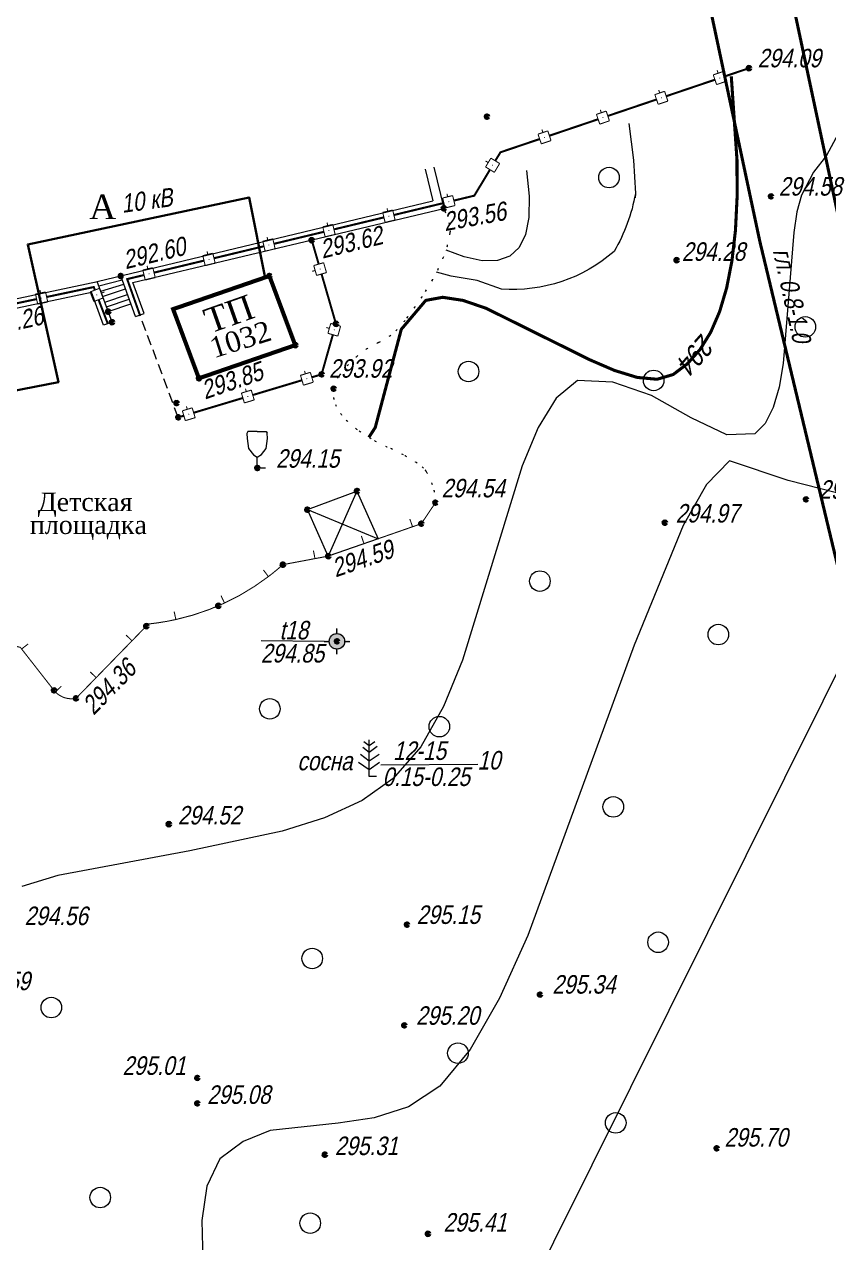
# Model space of a CAD drawing. Header units: metres. Extents: x 5191936 to 10384803, y 4968698 to 9938221.
# Drawn here: x 5192459.1 to 5192498.2, y 4968908.4 to 4968967.7 of the extents above; entities that cross this region are included whole.
import ezdxf

# ---------------------------------------------------------------- set-up
doc = ezdxf.new("R2010")
doc.units = ezdxf.units.M
doc.linetypes.add('71100000a', pattern=[1, 0, -1])
doc.linetypes.add('DASHED', pattern=[0.75, 0.5, -0.25])
doc.layers.get('0').update_dxf_attribs({"lineweight": 18})
for name, color, linetype, lineweight in [('31252100', 7, 'Continuous', 18), ('71100000', 7, 'Continuous', 18), ('71133200', 7, 'Continuous', 18), ('71133600', 7, 'Continuous', 18), ('82212100', 7, 'Continuous', 18), ('82311000', 7, 'Continuous', 18), ('Commun', 7, 'Continuous', 18), ('CONTOURS-LABEL', 7, 'Continuous', 18), ('ELE_SKLAD', 7, 'Continuous', 18), ('GEO_POINTS', 7, 'Continuous', 18), ('Otm', 7, 'Continuous', 18), ('R_Поверхность5_CNT-MAJ', 7, 'Continuous', 18), ('R_Поверхность5_CNT-MIN', 7, 'Continuous', 18), ('Sit', 7, 'Continuous', 18), ('Text', 7, 'Continuous', 18), ('Text_com', 7, 'Continuous', 18), ('Us_znak', 7, 'Continuous', 18), ('Us_znak_fon', 7, 'Continuous', 18)]:
    doc.layers.add(name, color=color, linetype=linetype, lineweight=lineweight)
doc.styles.add('eskd', font='ESKD1.shx', dxfattribs={"width": 1.2, "oblique": 15})
doc.styles.get("Standard").update_dxf_attribs({"font": 'arial.ttf', "width": 0.8, "oblique": 13, "height": 0.9})
doc.styles.add('style1', font='times.ttf', dxfattribs={"height": 1})
doc.linetypes.add('KABELww_500', pattern='A,0.0001,-0.4,[131,ltypeshp.shx,S=0.4,R=90,X=0.4,Y=-0.4],0.2,[131,ltypeshp.shx,S=0.2,R=90,X=0.4,Y=-0.2],3.6,[131,ltypeshp.shx,S=0.2,R=-90,X=-0.4,Y=0.2],0.2,[131,ltypeshp.shx,S=0.4,R=-90,X=-0.4,Y=0.4],-0.8,4,-0.4', length=9.6001)
doc.linetypes.add('ПОДЗ_ЛИНИИ_СВЯЗИ', pattern='A,4.8,-0.2,[133,ltypeshp.shx,S=0.2,R=0,X=-0.2,Y=0],-0.2,4.8,-2', length=12)

# ---------------------------------------------------------------- blocks, each defined once
blk = doc.blocks.new('71133200')
for p, q in [((-0.924145, 3.560442), (-1.024145, 3.360442)), ((-0.024145, 3.560442), (-0.924145, 3.560442)), ((-0.024145, 3.560442), (0.875855, 3.560442)), ((0.875855, 3.560442), (0.958164, 3.395824)), ((-1.024145, 3.360442), (-0.977382, 2.864397)), ((-0.977382, 2.864397), (-0.861899, 1.88241)), ((0.861899, 1.88241), (0.975974, 2.864397)), ((0.975974, 2.864397), (0.958164, 3.395824)), ((-0.861899, 1.88241), (-0.374616, 1.28565)), ((-0.374616, 1.28565), (0, 1.039723)), ((0, 1.039723), (0.401375, 1.321765)), ((0.401375, 1.321765), (0.861899, 1.88241)), ((0, 0), (0, 1.039723)), ((0.8, 0), (0, 0))]:
    blk.add_line(p, q)
at = {"style": 'eskd', "oblique": 14.99997778}
blk.add_attdef('Z', (1.873004, -0.239356), '', height=2, dxfattribs=at)
blk = doc.blocks.new('*U41')
at = {"layer": '82311000', "ltscale": 0.5, "flags": 128}
blk.add_lwpolyline([(5192452.896, 4968942.216, 0.05, 0.05, 0), (5192453.029, 4968940.973, 0.05, 0.05, 0), (5192453.295, 4968938.487, 0.05, 0.05, 0), (5192453.416, 4968937.35, 0.05, 0.05, 0.288305), (5192454.212, 4968936.34, 0.05, 0.05, 0.200942), (5192455.144, 4968936.392, 0.05, 0.05, 0), (5192456.591, 4968936.924, 0.05, 0.05, 0), (5192457.662, 4968937.318, 0.05, 0.05, -0.161945), (5192458.92, 4968937.358, 0.05, 0.05, 0), (5192458.982, 4968937.279, 0.05, 0.05, 0), (5192460.556, 4968935.266, 0.05, 0.05, 0.02281), (5192460.622, 4968935.191, 0.05, 0.05, 0.255661), (5192461.628, 4968934.881, 0.05, 0.05, 0), (5192462.606, 4968935.886, 0.05, 0.05, 0), (5192464.35, 4968937.677, 0.05, 0.05, 0), (5192465.146, 4968938.495, 0.05, 0.05, 0.029321), (5192466.486, 4968938.712, 0.05, 0.05, 0.054013), (5192468.85, 4968939.512, 0.05, 0.05, 0.054013), (5192470.986, 4968940.801, 0.05, 0.05, 0.01967), (5192471.689, 4968941.38, 0.05, 0.05, 0), (5192473.251, 4968941.674, 0.05, 0.05, 0), (5192473.897, 4968941.795, 0.05, 0.05, 0), (5192475.637, 4968942.401, 0.05, 0.05, 0), (5192477.998, 4968943.223, 0.05, 0.05, 0), (5192478.422, 4968943.371, 0.05, 0.05, 0), (5192479.112, 4968944.392, 0, 0, 0)], format="xyseb", dxfattribs=at)
at = {"layer": '82311000', "linetype": 'Continuous', "ltscale": 0.5, "const_width": 0.05}
for points in [[(5192477.998, 4968943.223), (5192477.866, 4968943.601)], [(5192475.637, 4968942.401), (5192475.505, 4968942.779)], [(5192473.251, 4968941.674), (5192473.177, 4968942.067)], [(5192453.029, 4968940.973), (5192453.427, 4968941.016)], [(5192470.986, 4968940.801), (5192470.744, 4968941.119)], [(5192468.85, 4968939.512), (5192468.681, 4968939.875)], [(5192466.486, 4968938.712), (5192466.4, 4968939.102)], [(5192453.295, 4968938.487), (5192453.692, 4968938.53)], [(5192464.35, 4968937.677), (5192464.063, 4968937.956)], [(5192456.591, 4968936.924), (5192456.453, 4968937.3)], [(5192458.982, 4968937.279), (5192459.297, 4968937.525)], [(5192454.212, 4968936.34), (5192454.346, 4968936.717)], [(5192462.606, 4968935.886), (5192462.319, 4968936.165)], [(5192460.622, 4968935.191), (5192460.909, 4968935.47)]]:
    blk.add_lwpolyline(points, dxfattribs=at)
blk = doc.blocks.new('*U43')
at = {"layer": '82212100', "linetype": 'Continuous', "ltscale": 0.5}
for points in [[(5192492.921, 4968965.032, 1), (5192492.968, 4968965.048, 1)], [(5192490.079, 4968964.071, 1), (5192490.126, 4968964.087, 1)], [(5192487.237, 4968963.11, 1), (5192487.284, 4968963.126, 1)], [(5192484.395, 4968962.149, 1), (5192484.442, 4968962.165, 1)], [(5192481.881, 4968960.78, 1), (5192481.906, 4968960.823, 1)], [(5192479.74, 4968959.019, 1), (5192479.789, 4968959.03, 1)], [(5192476.823, 4968958.318, 1), (5192476.872, 4968958.33, 1)], [(5192473.906, 4968957.618, 1), (5192473.955, 4968957.629, 1)], [(5192470.989, 4968956.917, 1), (5192471.038, 4968956.929, 1)], [(5192468.072, 4968956.216, 1), (5192468.121, 4968956.228, 1)], [(5192465.155, 4968955.516, 1), (5192465.204, 4968955.527, 1)]]:
    blk.add_hatch(color=256, dxfattribs=at).paths.add_polyline_path(points, flags=0)
for points, const_width in [([(5192492.707, 4968964.96), (5192490.339, 4968964.159)], 0.1), ([(5192492.627, 4968965.197), (5192493.101, 4968965.357)], 0.05), ([(5192492.787, 4968964.723), (5192492.627, 4968965.197)], 0.05), ([(5192492.864, 4968965.277), (5192492.816, 4968965.419)], 0.05), ([(5192493.101, 4968965.357), (5192493.261, 4968964.883)], 0.05), ([(5192489.785, 4968964.236), (5192490.259, 4968964.396)], 0.05), ([(5192490.022, 4968964.316), (5192489.974, 4968964.458)], 0.05), ([(5192490.259, 4968964.396), (5192490.419, 4968963.922)], 0.05), ([(5192493.261, 4968964.883), (5192492.787, 4968964.723)], 0.05), ([(5192489.866, 4968963.999), (5192487.497, 4968963.198)], 0.1), ([(5192489.946, 4968963.762), (5192489.785, 4968964.236)], 0.05), ([(5192490.419, 4968963.922), (5192489.946, 4968963.762)], 0.05), ([(5192486.944, 4968963.274), (5192487.417, 4968963.435)], 0.05), ([(5192487.104, 4968962.801), (5192486.944, 4968963.274)], 0.05), ([(5192487.18, 4968963.355), (5192487.132, 4968963.497)], 0.05), ([(5192487.417, 4968963.435), (5192487.577, 4968962.961)], 0.05), ([(5192487.024, 4968963.038), (5192484.655, 4968962.237)], 0.1), ([(5192487.577, 4968962.961), (5192487.104, 4968962.801)], 0.05), ([(5192484.102, 4968962.313), (5192484.575, 4968962.473)], 0.05), ([(5192484.262, 4968961.84), (5192484.102, 4968962.313)], 0.05), ([(5192484.736, 4968962), (5192484.262, 4968961.84)], 0.05), ([(5192484.339, 4968962.393), (5192484.29, 4968962.535)], 0.05), ([(5192484.575, 4968962.473), (5192484.736, 4968962)], 0.05), ([(5192481.55, 4968960.716), (5192481.809, 4968961.145)], 0.05), ([(5192481.679, 4968960.93), (5192481.551, 4968961.008)], 0.05), ([(5192481.809, 4968961.145), (5192482.237, 4968960.886)], 0.05), ([(5192482.237, 4968960.886), (5192481.979, 4968960.458)], 0.05), ([(5192481.979, 4968960.458), (5192481.55, 4968960.716)], 0.05), ([(5192479.463, 4968959.209), (5192479.949, 4968959.326)], 0.05), ([(5192479.58, 4968958.723), (5192479.463, 4968959.209)], 0.05), ([(5192479.706, 4968959.268), (5192479.671, 4968959.414)], 0.05), ([(5192479.949, 4968959.326), (5192480.066, 4968958.84)], 0.05), ([(5192476.546, 4968958.509), (5192477.032, 4968958.625)], 0.05), ([(5192476.663, 4968958.023), (5192476.546, 4968958.509)], 0.05), ([(5192476.789, 4968958.567), (5192476.754, 4968958.713)], 0.05), ([(5192477.032, 4968958.625), (5192477.149, 4968958.139)], 0.05), ([(5192479.521, 4968958.966), (5192477.091, 4968958.382)], 0.1), ([(5192480.066, 4968958.84), (5192479.58, 4968958.723)], 0.05), ([(5192473.629, 4968957.808), (5192474.115, 4968957.925)], 0.05), ([(5192473.872, 4968957.866), (5192473.837, 4968958.012)], 0.05), ([(5192474.115, 4968957.925), (5192474.232, 4968957.439)], 0.05), ([(5192476.604, 4968958.266), (5192474.174, 4968957.682)], 0.1), ([(5192477.149, 4968958.139), (5192476.663, 4968958.023)], 0.05), ([(5192470.955, 4968957.166), (5192470.92, 4968957.312)], 0.05), ([(5192473.687, 4968957.565), (5192471.257, 4968956.981)], 0.1), ([(5192473.746, 4968957.322), (5192473.629, 4968957.808)], 0.05), ([(5192474.232, 4968957.439), (5192473.746, 4968957.322)], 0.05), ([(5192470.77, 4968956.864), (5192468.339, 4968956.28)], 0.1), ([(5192470.712, 4968957.107), (5192471.198, 4968957.224)], 0.05), ([(5192470.829, 4968956.621), (5192470.712, 4968957.107)], 0.05), ([(5192471.315, 4968956.738), (5192470.829, 4968956.621)], 0.05), ([(5192471.198, 4968957.224), (5192471.315, 4968956.738)], 0.05), ([(5192467.853, 4968956.164), (5192465.422, 4968955.58)], 0.1), ([(5192467.795, 4968956.407), (5192468.281, 4968956.524)], 0.05), ([(5192467.912, 4968955.921), (5192467.795, 4968956.407)], 0.05), ([(5192468.038, 4968956.465), (5192468.003, 4968956.611)], 0.05), ([(5192468.281, 4968956.524), (5192468.398, 4968956.037)], 0.05), ([(5192464.878, 4968955.706), (5192465.364, 4968955.823)], 0.05), ([(5192464.995, 4968955.22), (5192464.878, 4968955.706)], 0.05), ([(5192465.121, 4968955.765), (5192465.086, 4968955.91)], 0.05), ([(5192465.364, 4968955.823), (5192465.481, 4968955.337)], 0.05), ([(5192468.398, 4968956.037), (5192467.912, 4968955.921)], 0.05), ([(5192465.481, 4968955.337), (5192464.995, 4968955.22)], 0.05)]:
    blk.add_lwpolyline(points, dxfattribs=dict(at, const_width=const_width))
at = {"layer": '82212100', "linetype": 'Continuous', "ltscale": 0.5, "flags": 128}
blk.add_lwpolyline([(5192494.365, 4968965.521, 0.1, 0.1, 0), (5192493.181, 4968965.12, 0, 0, 0)], format="xyseb", dxfattribs=at)
at = {"layer": '82212100', "linetype": 'Continuous', "ltscale": 0.5}
for points in [[(5192484.182, 4968962.076, 0.1, 0.1, 0), (5192482.273, 4968961.431, 0.1, 0.1, 0), (5192482.023, 4968961.016, 0, 0, 0)], [(5192481.765, 4968960.587, 0.1, 0.1, 0), (5192481.002, 4968959.322, 0.1, 0.1, 0), (5192480.008, 4968959.083, 0, 0, 0)]]:
    blk.add_lwpolyline(points, format="xyseb", dxfattribs=at)
at = {"layer": '82212100', "ltscale": 0.5}
blk.add_lwpolyline([(5192464.936, 4968955.463, 0.1, 0.1, 0), (5192464.116, 4968955.266, 0.1, 0.1, 0), (5192464.733, 4968953.524, 0, 0, 0)], format="xyseb", dxfattribs=at)
blk = doc.blocks.new('*U44')
at = {"layer": '82212100', "linetype": 'Continuous', "ltscale": 0.5}
for points in [[(5192459.93, 4968954.34, 1), (5192459.979, 4968954.35, 1)], [(5192462.627, 4968954.521, 1), (5192462.645, 4968954.474, 1)], [(5192456.994, 4968953.721, 1), (5192457.043, 4968953.731, 1)], [(5192454.059, 4968953.102, 1), (5192454.108, 4968953.112, 1)]]:
    blk.add_hatch(color=256, dxfattribs=at).paths.add_polyline_path(points, flags=0)
blk.add_lwpolyline([(5192462.547, 4968954.731, 0.1, 0.1, 0), (5192462.49, 4968954.879, 0.1, 0.1, 0), (5192460.199, 4968954.396, 0, 0, 0)], format="xyseb", dxfattribs=at)
for points, const_width in [([(5192459.709, 4968954.293), (5192457.263, 4968953.777)], 0.1), ([(5192459.658, 4968954.538), (5192460.147, 4968954.641)], 0.05), ([(5192459.761, 4968954.048), (5192459.658, 4968954.538)], 0.05), ([(5192459.902, 4968954.589), (5192459.872, 4968954.736)], 0.05), ([(5192460.147, 4968954.641), (5192460.25, 4968954.152)], 0.05), ([(5192462.313, 4968954.642), (5192462.78, 4968954.821)], 0.05), ([(5192462.492, 4968954.175), (5192462.313, 4968954.642)], 0.05), ([(5192462.959, 4968954.354), (5192462.492, 4968954.175)], 0.05), ([(5192462.78, 4968954.821), (5192462.959, 4968954.354)], 0.05), ([(5192462.87, 4968954.587), (5192463.01, 4968954.641)], 0.05), ([(5192456.774, 4968953.674), (5192454.328, 4968953.159)], 0.1), ([(5192456.722, 4968953.919), (5192457.212, 4968954.022)], 0.05), ([(5192456.826, 4968953.43), (5192456.722, 4968953.919)], 0.05), ([(5192456.967, 4968953.97), (5192456.936, 4968954.117)], 0.05), ([(5192457.212, 4968954.022), (5192457.315, 4968953.533)], 0.05), ([(5192460.25, 4968954.152), (5192459.761, 4968954.048)], 0.05), ([(5192453.787, 4968953.3), (5192454.276, 4968953.403)], 0.05), ([(5192453.89, 4968952.811), (5192453.787, 4968953.3)], 0.05), ([(5192454.032, 4968953.352), (5192454.001, 4968953.498)], 0.05), ([(5192454.276, 4968953.403), (5192454.379, 4968952.914)], 0.05), ([(5192457.315, 4968953.533), (5192456.826, 4968953.43)], 0.05), ([(5192454.379, 4968952.914), (5192453.89, 4968952.811)], 0.05)]:
    blk.add_lwpolyline(points, dxfattribs=dict(at, const_width=const_width))
at = {"layer": '82212100', "linetype": 'Continuous', "ltscale": 0.5, "flags": 128}
blk.add_lwpolyline([(5192463.173, 4968953.097, 0.1, 0.1, 0), (5192462.726, 4968954.264, 0, 0, 0)], format="xyseb", dxfattribs=at)
at = {"layer": '82212100', "ltscale": 0.5, "const_width": 0.1}
blk.add_lwpolyline([(5192453.838, 4968953.055), (5192451.216, 4968952.503)], dxfattribs=at)
blk = doc.blocks.new('*U45')
at = {"layer": '82212100', "linetype": 'Continuous', "ltscale": 0.5}
for points in [[(5192492.921, 4968965.032, 1), (5192492.968, 4968965.048, 1)], [(5192490.079, 4968964.071, 1), (5192490.126, 4968964.087, 1)], [(5192487.237, 4968963.11, 1), (5192487.284, 4968963.126, 1)], [(5192484.395, 4968962.149, 1), (5192484.442, 4968962.165, 1)], [(5192481.881, 4968960.78, 1), (5192481.906, 4968960.823, 1)]]:
    blk.add_hatch(color=256, dxfattribs=at).paths.add_polyline_path(points, flags=0)
for points, const_width in [([(5192492.707, 4968964.96), (5192490.339, 4968964.159)], 0.1), ([(5192492.627, 4968965.197), (5192493.101, 4968965.357)], 0.05), ([(5192492.787, 4968964.723), (5192492.627, 4968965.197)], 0.05), ([(5192492.864, 4968965.277), (5192492.816, 4968965.419)], 0.05), ([(5192493.101, 4968965.357), (5192493.261, 4968964.883)], 0.05), ([(5192489.785, 4968964.236), (5192490.259, 4968964.396)], 0.05), ([(5192490.022, 4968964.316), (5192489.974, 4968964.458)], 0.05), ([(5192490.259, 4968964.396), (5192490.419, 4968963.922)], 0.05), ([(5192493.261, 4968964.883), (5192492.787, 4968964.723)], 0.05), ([(5192489.866, 4968963.999), (5192487.497, 4968963.198)], 0.1), ([(5192489.946, 4968963.762), (5192489.785, 4968964.236)], 0.05), ([(5192490.419, 4968963.922), (5192489.946, 4968963.762)], 0.05), ([(5192486.944, 4968963.274), (5192487.417, 4968963.435)], 0.05), ([(5192487.104, 4968962.801), (5192486.944, 4968963.274)], 0.05), ([(5192487.18, 4968963.355), (5192487.132, 4968963.497)], 0.05), ([(5192487.417, 4968963.435), (5192487.577, 4968962.961)], 0.05), ([(5192487.024, 4968963.038), (5192484.655, 4968962.237)], 0.1), ([(5192487.577, 4968962.961), (5192487.104, 4968962.801)], 0.05), ([(5192484.102, 4968962.313), (5192484.575, 4968962.473)], 0.05), ([(5192484.262, 4968961.84), (5192484.102, 4968962.313)], 0.05), ([(5192484.736, 4968962), (5192484.262, 4968961.84)], 0.05), ([(5192484.339, 4968962.393), (5192484.29, 4968962.535)], 0.05), ([(5192484.575, 4968962.473), (5192484.736, 4968962)], 0.05), ([(5192481.55, 4968960.716), (5192481.809, 4968961.145)], 0.05), ([(5192481.679, 4968960.93), (5192481.551, 4968961.008)], 0.05), ([(5192481.809, 4968961.145), (5192482.237, 4968960.886)], 0.05), ([(5192482.237, 4968960.886), (5192481.979, 4968960.458)], 0.05), ([(5192481.979, 4968960.458), (5192481.55, 4968960.716)], 0.05)]:
    blk.add_lwpolyline(points, dxfattribs=dict(at, const_width=const_width))
at = {"layer": '82212100', "linetype": 'Continuous', "ltscale": 0.5, "flags": 128}
blk.add_lwpolyline([(5192494.365, 4968965.521, 0.1, 0.1, 0), (5192493.181, 4968965.12, 0, 0, 0)], format="xyseb", dxfattribs=at)
at = {"layer": '82212100', "linetype": 'Continuous', "ltscale": 0.5}
blk.add_lwpolyline([(5192484.182, 4968962.076, 0.1, 0.1, 0), (5192482.273, 4968961.431, 0.1, 0.1, 0), (5192482.023, 4968961.016, 0, 0, 0)], format="xyseb", dxfattribs=at)
at = {"layer": '82212100', "ltscale": 0.5, "const_width": 0.1}
blk.add_lwpolyline([(5192481.765, 4968960.587), (5192481.002, 4968959.322)], dxfattribs=at)
blk = doc.blocks.new('*U46')
at = {"layer": '82212100', "linetype": 'Continuous', "ltscale": 0.5}
for points in [[(5192473.508, 4968955.729, 1), (5192473.495, 4968955.777, 1)], [(5192474.183, 4968952.777, 1), (5192474.196, 4968952.825, 1)], [(5192472.834, 4968950.412, 1), (5192472.882, 4968950.426, 1)], [(5192469.961, 4968949.549, 1), (5192470.009, 4968949.564, 1)], [(5192467.088, 4968948.687, 1), (5192467.136, 4968948.701, 1)]]:
    blk.add_hatch(color=256, dxfattribs=at).paths.add_polyline_path(points, flags=0)
at = {"layer": '82212100', "linetype": 'Continuous', "ltscale": 0.5, "flags": 128}
blk.add_lwpolyline([(5192473.085, 4968957.194, 0.1, 0.1, 0), (5192473.432, 4968955.993, 0, 0, 0)], format="xyseb", dxfattribs=at)
at = {"layer": '82212100', "linetype": 'Continuous', "ltscale": 0.5}
for points, const_width in [([(5192473.261, 4968955.684), (5192473.117, 4968955.642)], 0.05), ([(5192473.192, 4968955.924), (5192473.672, 4968956.063)], 0.05), ([(5192473.331, 4968955.443), (5192473.192, 4968955.924)], 0.05), ([(5192473.811, 4968955.582), (5192473.331, 4968955.443)], 0.05), ([(5192473.672, 4968956.063), (5192473.811, 4968955.582)], 0.05), ([(5192473.881, 4968952.629), (5192474.018, 4968953.11)], 0.05), ([(5192474.018, 4968953.11), (5192474.498, 4968952.973)], 0.05), ([(5192473.949, 4968952.87), (5192473.805, 4968952.911)], 0.05), ([(5192474.362, 4968952.492), (5192473.881, 4968952.629)], 0.05), ([(5192474.498, 4968952.973), (5192474.362, 4968952.492)], 0.05), ([(5192472.787, 4968950.658), (5192472.743, 4968950.802)], 0.05), ([(5192472.619, 4968950.347), (5192470.224, 4968949.628)], 0.1), ([(5192472.547, 4968950.586), (5192473.026, 4968950.73)], 0.05), ([(5192472.691, 4968950.107), (5192472.547, 4968950.586)], 0.05), ([(5192473.17, 4968950.251), (5192472.691, 4968950.107)], 0.05), ([(5192473.026, 4968950.73), (5192473.17, 4968950.251)], 0.05), ([(5192469.674, 4968949.724), (5192470.153, 4968949.868)], 0.05), ([(5192469.817, 4968949.245), (5192469.674, 4968949.724)], 0.05), ([(5192469.913, 4968949.796), (5192469.87, 4968949.94)], 0.05), ([(5192470.153, 4968949.868), (5192470.296, 4968949.389)], 0.05), ([(5192466.8, 4968948.862), (5192467.279, 4968949.005)], 0.05), ([(5192467.04, 4968948.934), (5192466.997, 4968949.077)], 0.05), ([(5192467.279, 4968949.005), (5192467.423, 4968948.527)], 0.05), ([(5192469.746, 4968949.485), (5192467.351, 4968948.766)], 0.1), ([(5192470.296, 4968949.389), (5192469.817, 4968949.245)], 0.05), ([(5192466.944, 4968948.383), (5192466.8, 4968948.862)], 0.05), ([(5192467.423, 4968948.527), (5192466.944, 4968948.383)], 0.05)]:
    blk.add_lwpolyline(points, dxfattribs=dict(at, const_width=const_width))
for points in [[(5192473.571, 4968955.513, 0.1, 0.1, 0), (5192474.272, 4968953.09, 0.1, 0.1, 0), (5192474.258, 4968953.042, 0, 0, 0)], [(5192474.121, 4968952.561, 0.1, 0.1, 0), (5192473.573, 4968950.633, 0.1, 0.1, 0), (5192473.098, 4968950.491, 0, 0, 0)]]:
    blk.add_lwpolyline(points, format="xyseb", dxfattribs=at)
at = {"layer": '82212100', "ltscale": 0.5, "const_width": 0.1}
blk.add_lwpolyline([(5192466.872, 4968948.622), (5192466.601, 4968948.541)], dxfattribs=at)
blk = doc.blocks.new('31252100a')
blk.add_circle((0, 0), 1)
blk = doc.blocks.new('POINT')
at = {"layer": 'Us_znak', "linetype": 'Continuous', "lineweight": -2}
h = blk.add_hatch(color=0, dxfattribs=at)
edge = h.paths.add_edge_path()
edge.add_arc((0, 0), 0.05, 0, 360)
at = {"layer": 'Us_znak_fon', "linetype": 'Continuous', "true_color": 0xffffff}
blk.add_hatch(color=7, dxfattribs=at).paths.add_polyline_path([(-0.422, 0.05, -0.346708), (-0.05, 0.422), (-0.05, 0.625), (0.05, 0.625), (0.05, 0.422, -0.346708), (0.422, 0.05), (0.625, 0.05), (0.625, -0.05), (0.422, -0.05, -0.346708), (0.05, -0.422), (0.05, -0.625), (-0.05, -0.625), (-0.05, -0.422, -0.346708), (-0.422, -0.05), (-0.625, -0.05), (-0.625, 0.05)])
at = {"layer": 'Us_znak', "color": 0, "linetype": 'Continuous', "lineweight": -2}
for p, q in [((0, 0.375), (0, 0.625)), ((-0.625, 0), (-0.375, 0)), ((0.375, 0), (0.625, 0)), ((0, -0.625), (0, -0.375))]:
    blk.add_line(p, q, dxfattribs=at)
for radius in [0.375, 0.05]:
    blk.add_circle((0, 0), radius, dxfattribs=at)
blk = doc.blocks.new('71133600')
for p, q in [((-0.52, 3.39), (0, 3.02)), ((0, 3.02), (0.55, 3.39)), ((-0.86, 2.16), (0, 1.51)), ((0, 1.51), (0.96, 2.16))]:
    blk.add_line(p, q)
for points in [[(-0.64, 2.84), (0, 2.37), (0, 2.37), (0.78, 2.93)], [(0.71, 0), (0, 0), (0, 3.55)], [(-1.05, 1.38), (0, 0.67), (1, 1.38)]]:
    blk.add_lwpolyline(points)
at = {"style": 'eskd', "oblique": 15}
blk.add_attdef('Z', (2.03, -0.19), '', height=2, dxfattribs=at)

msp = doc.modelspace()

# ---------------------------------------------------------------- linework, layer by layer
at = {"color": 192, "linetype": 'ПОДЗ_ЛИНИИ_СВЯЗИ', "lineweight": 60, "ltscale": 0.4, "const_width": 0.15, "elevation": 294.927, "flags": 128}
msp.add_lwpolyline([(5192494.256, 4968979.22), (5192498.8, 4968957.872), (5192519.02, 4968873.561), (5192537.741, 4968794.141)], dxfattribs=at)
at = {"color": 192, "linetype": 'ПОДЗ_ЛИНИИ_СВЯЗИ', "lineweight": 60, "ltscale": 0.4, "const_width": 0.15, "flags": 128}
msp.add_lwpolyline([(5192490.345, 4968978.459), (5192494.889, 4968957.11), (5192515.109, 4968872.799), (5192533.914, 4968793.022)], dxfattribs=at)
at = {"layer": '71100000', "linetype": '71100000a', "ltscale": 0.5}
msp.add_lwpolyline([(5192479.112, 4968944.392, 0.039456), (5192479.068, 4968944.901, 0.053746), (5192478.967, 4968945.263, 0.026835), (5192478.672, 4968945.9, 0.08551), (5192478.536, 4968946.076, 0.040601), (5192478.226, 4968946.318, 0.020698), (5192477.563, 4968946.713, 0.019584), (5192476.84, 4968947.07, -0.02034), (5192476.144, 4968947.415, -0.031008), (5192475.402, 4968947.882, -0.033317), (5192474.773, 4968948.403, -0.052941), (5192474.488, 4968948.735, -0.046429), (5192474.246, 4968949.17, -0.076839), (5192474.156, 4968949.503, -0.061348), (5192474.162, 4968949.934, -0.123062), (5192474.403, 4968950.537, -0.058649), (5192475.314, 4968951.529, -0.073014), (5192476.346, 4968952.183, 0.088951), (5192477.177, 4968952.748, 0.03661), (5192477.719, 4968953.362, 0.0189), (5192478.63, 4968954.659, 0.044284), (5192479.478, 4968956.264, 0.062004), (5192479.829, 4968957.513, 0.100923), (5192479.809, 4968957.902, 0.045359), (5192479.52, 4968958.71)], format="xyb", dxfattribs=at)
at = {"layer": 'Commun', "color": 1, "linetype": 'KABELww_500', "lineweight": 30, "elevation": 289.986, "flags": 128}
msp.add_lwpolyline([(5192470.823, 4968955.324), (5192470.043, 4968959.241), (5192459.28, 4968956.949), (5192460.771, 4968950.247), (5192451.844, 4968948.527), (5192433.445, 4968895.36), (5192497.244, 4968762.638)], dxfattribs=at)
at = {"layer": 'GEO_POINTS', "lineweight": 60}
for centre in [(5192494.365, 4968965.521, 294.086), (5192481.62, 4968963.162, 293.509), (5192495.431, 4968959.285, 294.584), (5192479.52, 4968958.704, 293.563), (5192473.093, 4968957.16, 293.624), (5192490.847, 4968956.186, 294.281), (5192463.804, 4968955.417, 292.597), (5192471.034, 4968955.418, 294.66), (5192463.193, 4968953.682, 293.527), (5192463.38, 4968953.173, 293.533), (5192474.272, 4968953.09, 293.78), (5192472.29, 4968952.053, 293.788), (5192467.605, 4968950.44, 293.846), (5192473.573, 4968950.633, 293.921), (5192474.162, 4968949.934, 294.019), (5192466.516, 4968949.237, 293.868), (5192466.601, 4968948.541, 293.889), (5192470.446, 4968946.08, 294.149), (5192475.294, 4968944.961, 294.613), (5192479.112, 4968944.392, 294.54), (5192497.134, 4968944.552, 295.526), (5192472.881, 4968944.055, 294.652), (5192478.422, 4968943.371, 294.572), (5192490.269, 4968943.417, 294.975), (5192471.689, 4968941.38, 294.525), (5192473.897, 4968941.795, 294.587), (5192468.549, 4968939.378, 294.459), (5192465.042, 4968938.388, 294.912), (5192474.319, 4968937.651, 294.851), (5192460.556, 4968935.266, 294.35), (5192461.628, 4968934.881, 294.363), (5192466.144, 4968928.762, 294.52), (5192477.725, 4968923.874, 295.152), (5192484.192, 4968920.475, 295.338), (5192477.593, 4968918.976, 295.204), (5192467.526, 4968916.424, 295.007), (5192467.523, 4968915.184, 295.076), (5192492.795, 4968912.998, 295.704), (5192473.732, 4968912.693, 295.311), (5192478.75, 4968908.843, 295.411)]:
    msp.add_circle(centre, 0.06, dxfattribs=at)
at = {"layer": 'R_Поверхность5_CNT-MAJ', "color": 32, "const_width": 0.15, "elevation": 294, "flags": 128}
msp.add_lwpolyline([(5192493.503, 4968965.125), (5192493.78, 4968961.064), (5192493.787, 4968959.271), (5192493.706, 4968957.637), (5192493.536, 4968956.16), (5192493.279, 4968954.842), (5192492.935, 4968953.682), (5192492.502, 4968952.681), (5192491.981, 4968951.837), (5192491.372, 4968951.152), (5192490.676, 4968950.625), (5192489.891, 4968950.395), (5192488.929, 4968950.484), (5192487.826, 4968950.822), (5192486.624, 4968951.341), (5192481.582, 4968953.843), (5192480.457, 4968954.229), (5192479.464, 4968954.381), (5192478.641, 4968954.23), (5192477.451, 4968952.824), (5192476.182, 4968948.045), (5192475.872, 4968947.571)], dxfattribs=at)
at = {"layer": 'R_Поверхность5_CNT-MIN', "color": 32, "flags": 128}
for points, elevation in [([(5192488.52, 4968962.836), (5192488.743, 4968961.041), (5192488.837, 4968959.425), (5192488.832, 4968959.223)], 293.5), ([(5192498.707, 4968962.324), (5192498.136, 4968961.272), (5192497.505, 4968960.458), (5192496.914, 4968959.348), (5192496.697, 4968958.541), (5192496.545, 4968957.524), (5192496.026, 4968951.163), (5192495.825, 4968950.009), (5192495.543, 4968949.019), (5192495.159, 4968948.247), (5192494.652, 4968947.746), (5192493.289, 4968947.7), (5192491.545, 4968948.515), (5192489.619, 4968949.611), (5192487.739, 4968950.258), (5192486.025, 4968950.329), (5192484.982, 4968949.47), (5192484.101, 4968948.047), (5192483.334, 4968946.182), (5192480.431, 4968936.735), (5192479.502, 4968934.486), (5192478.395, 4968932.525), (5192477.06, 4968930.975), (5192475.54, 4968929.912), (5192473.709, 4968929.074), (5192471.649, 4968928.417), (5192467.162, 4968927.465), (5192460.735, 4968926.26), (5192458.997, 4968925.738)], 294.5), ([(5192483.536, 4968960.548), (5192483.668, 4968959.305), (5192483.653, 4968958.267), (5192483.49, 4968957.434), (5192483.181, 4968956.807), (5192482.724, 4968956.385), (5192482.129, 4968956.169), (5192481.39, 4968956.155), (5192480.508, 4968956.34), (5192479.629, 4968956.671)], 293), ([(5192498.628, 4968944.866), (5192496.277, 4968945.472), (5192493.409, 4968946.429), (5192492.299, 4968945.273), (5192491.158, 4968943.278), (5192488.781, 4968937.461), (5192483.609, 4968923.347), (5192482.222, 4968920.307), (5192480.794, 4968917.809), (5192479.325, 4968916.024), (5192477.806, 4968915.018), (5192476.129, 4968914.479), (5192474.387, 4968914.226), (5192471.077, 4968913.863), (5192469.756, 4968913.331), (5192468.616, 4968912.497), (5192467.988, 4968911.166), (5192467.755, 4968909.49), (5192467.804, 4968907.553)], 295), ([(5192506.817, 4968944.439), (5192506.251, 4968945.17), (5192505.56, 4968945.836), (5192504.866, 4968946.301), (5192504.286, 4968946.427), (5192503.819, 4968946.011), (5192503.078, 4968944.422), (5192501.698, 4968942.258), (5192481.104, 4968900.912)], 295.5)]:
    msp.add_lwpolyline(points, dxfattribs=dict(at, elevation=elevation))
at = {"layer": 'R_Поверхность5_CNT-MIN', "color": 32, "elevation": 293.5, "flags": 128}
msp.add_lwpolyline([(5192488.837, 4968959.425, -0.088713), (5192487.806, 4968956.614, -0.201715), (5192482.332, 4968954.782), (5192481.138, 4968955.194), (5192479.876, 4968955.416), (5192479.171, 4968955.6)], format="xyb", dxfattribs=at)
at = {"layer": 'Sit', "flags": 128}
for points, elevation in [([(5192478.61, 4968960.61), (5192478.982, 4968959.063)], 293.563), ([(5192479.038, 4968960.713), (5192479.52, 4968958.71)], 293.563), ([(5192462.657, 4968955.142), (5192478.982, 4968959.063)], 292.597), ([(5192464.386, 4968955.106), (5192479.52, 4968958.704)], 292.597), ([(5192451.171, 4968952.718), (5192462.673, 4968955.146)], 292.515), ([(5192463.38, 4968953.173), (5192462.657, 4968955.142)], 293.533), ([(5192462.733, 4968954.934), (5192463.873, 4968955.229)], 293.527), ([(5192462.828, 4968954.676), (5192463.948, 4968955.024)], 293.527), ([(5192464.526, 4968953.448), (5192463.804, 4968955.417)], 293.533), ([(5192464.939, 4968953.6), (5192464.386, 4968955.106)], 293.533), ([(5192451.262, 4968952.287), (5192462.375, 4968954.633)], 292.515), ([(5192462.967, 4968953.021), (5192462.375, 4968954.633)], 293.533), ([(5192462.922, 4968954.419), (5192464.034, 4968954.789)], 293.527), ([(5192463.021, 4968954.151), (5192464.133, 4968954.521)], 293.527), ([(5192463.107, 4968953.916), (5192464.217, 4968954.29)], 293.527), ([(5192463.193, 4968953.682), (5192464.301, 4968954.062)], 293.527), ([(5192463.38, 4968953.173), (5192462.967, 4968953.021)], 293.533), ([(5192464.526, 4968953.448), (5192464.939, 4968953.6)], 293.533), ([(5192475.294, 4968944.961), (5192473.897, 4968941.795)], 294.587), ([(5192472.881, 4968944.055), (5192476.331, 4968942.643)], 294.587), ([(5192473.694, 4968937.651), (5192470.634, 4968937.682)], 294.851)]:
    msp.add_lwpolyline(points, dxfattribs=dict(at, elevation=elevation))
at = {"layer": 'Sit', "const_width": 0.2, "elevation": 294.66, "flags": 128}
msp.add_lwpolyline([(5192471.034, 4968955.418), (5192472.29, 4968952.053), (5192467.605, 4968950.44), (5192466.35, 4968953.805)], close=True, dxfattribs=at)
at = {"layer": 'Sit', "linetype": 'DASHED', "elevation": 293.563, "flags": 128}
msp.add_lwpolyline([(5192466.601, 4968948.541), (5192464.733, 4968953.524)], dxfattribs=at)
at = {"layer": 'Sit', "elevation": 294.587, "flags": 128}
msp.add_lwpolyline([(5192473.897, 4968941.795), (5192472.881, 4968944.055), (5192475.294, 4968944.961), (5192476.331, 4968942.643)], close=True, dxfattribs=at)
at = {"layer": 'Sit', "flags": 128}
msp.add_lwpolyline([(5192476.448, 4968931.649), (5192481.178, 4968931.682)], dxfattribs=at)

# ---------------------------------------------------------------- block references
at = {"layer": '31252100', "color": 7, "xscale": 0.5, "yscale": 0.5, "zscale": 0.5}
for p in [(5192487.557, 4968960.204), (5192497.103, 4968952.94), (5192480.723, 4968950.772), (5192489.726, 4968950.338), (5192484.194, 4968940.582), (5192492.872, 4968937.98), (5192471.056, 4968934.371), (5192479.301, 4968933.503), (5192487.762, 4968929.601), (5192489.943, 4968923.019), (5192473.117, 4968922.229), (5192460.426, 4968919.844), (5192480.206, 4968917.627), (5192487.882, 4968914.238), (5192462.806, 4968910.607), (5192473.021, 4968909.36)]:
    msp.add_blockref('31252100a', p, dxfattribs=at)
at = {"layer": '71133200', "color": 7, "xscale": 0.5, "yscale": 0.5, "zscale": 0.5}
msp.add_blockref('71133200', (5192470.446, 4968946.08, 294.149), dxfattribs=at)
at = {"layer": '71133600', "color": 7, "xscale": 0.5, "yscale": 0.5, "zscale": 0.5}
msp.add_blockref('71133600', (5192475.894, 4968931.082), dxfattribs=at)
at = {"layer": '82212100', "color": 7}
for name in ['*U43', '*U45', '*U46', '*U44']:
    msp.add_blockref(name, (0, 0), dxfattribs=at)
at = {"layer": '82311000', "color": 7}
msp.add_blockref('*U41', (0, 0), dxfattribs=at)
at = {"layer": 'Sit', "color": 7, "linetype": 'Continuous'}
msp.add_blockref('POINT', (5192474.319, 4968937.651, 294.851), dxfattribs=at)

# ---------------------------------------------------------------- texts
at = {"layer": 'CONTOURS-LABEL', "color": 32, "oblique": 13, "width": 0.8}
msp.add_text('294', height=1, rotation=228.38308, dxfattribs=at).set_placement((5192492.065, 4968952.674, 294))
at = {"layer": 'ELE_SKLAD', "oblique": 13, "width": 0.8}
msp.add_text('t18', height=0.9, dxfattribs=at).set_placement((5192471.524, 4968937.746, 293.551))
at = {"layer": 'Otm', "oblique": 13, "width": 0.8}
for s, p in [('294.09', (5192494.79, 4968965.562, 294.086)), ('294.58', (5192495.816, 4968959.324, 294.584)), ('294.28', (5192491.103, 4968956.153, 294.281)), ('293.92', (5192473.937, 4968950.471, 293.921)), ('294.15', (5192471.359, 4968946.093, 294.149)), ('294.54', (5192479.412, 4968944.652, 294.54)), ('295.53', (5192497.785, 4968944.586, 295.526)), ('294.97', (5192490.802, 4968943.428, 294.975)), ('294.85', (5192470.621, 4968936.622, 294.851)), ('12-15', (5192477.054, 4968931.885, 0.02)), ('сосна', (5192472.393, 4968931.382, 0.02)), ('10', (5192481.158, 4968931.42, 0.02)), ('0.15-0.25', (5192476.539, 4968930.618, 0.02)), ('294.52', (5192466.581, 4968928.746, 294.52)), ('294.56', (5192459.126, 4968923.854, 294.56)), ('295.15', (5192478.203, 4968923.911, 295.152)), ('294.59', (5192456.318, 4968920.688, 294.586)), ('295.34', (5192484.799, 4968920.522, 295.338)), ('295.20', (5192478.168, 4968919.007, 295.204)), ('295.01', (5192463.894, 4968916.573, 295.007)), ('295.08', (5192468.01, 4968915.161, 295.076)), ('295.31', (5192474.218, 4968912.67, 295.311)), ('295.70', (5192493.177, 4968913.084, 295.704)), ('295.41', (5192479.507, 4968908.95, 295.411))]:
    msp.add_text(s, height=0.9, dxfattribs=at).set_placement(p)
for s, rotation, p in [('293.56', 10.40156, (5192479.58, 4968957.595, 588.103)), ('293.62', 13.61283, (5192473.617, 4968956.259, -61813.738)), ('292.60', 13.50593, (5192464.035, 4968955.74, 292.597)), ('293.26', 12.56245, (5192457.105, 4968952.409, 293.262)), ('293.85', 18.99784, (5192467.899, 4968949.405, 293.846)), ('294.59', 18.96525, (5192474.253, 4968940.755, 294.587)), ('294.36', 45.76628, (5192462.48, 4968934.022, 294.363))]:
    msp.add_text(s, height=0.9, rotation=rotation, dxfattribs=at).set_placement(p)
at = {"layer": 'Text', "style": 'style1'}
msp.add_text('А', height=1.2, dxfattribs=at).set_placement((5192462.272, 4968958.18))
at = {"layer": 'Text', "color": 7, "style": 'style1'}
for s, height, rotation, p in [('ТП', 1.2, 19.45468, (5192468.13, 4968952.608, -285.654)), ('1032', 1, 17.43357, (5192468.332, 4968951.411, -285.654))]:
    msp.add_text(s, height=height, rotation=rotation, dxfattribs=at).set_placement(p)
for s, p in [('Детская', (5192459.76, 4968943.984, -285.654)), ('площадка', (5192459.383, 4968942.871, -285.654))]:
    msp.add_text(s, height=0.9, dxfattribs=at).set_placement(p)
at = {"layer": 'Text_com', "color": 1, "oblique": 13, "width": 0.8}
msp.add_text('10 кВ ', height=0.9, rotation=7.58033, dxfattribs=at).set_placement((5192463.882, 4968958.484, 568.007))
at = {"layer": 'Text_com', "oblique": 13, "width": 0.8}
msp.add_text('гл. 0.8-1.0', height=0.9, rotation=282.40118, dxfattribs=at).set_placement((5192495.518, 4968956.651, 568.007))

doc.saveas('drawing.dxf')
